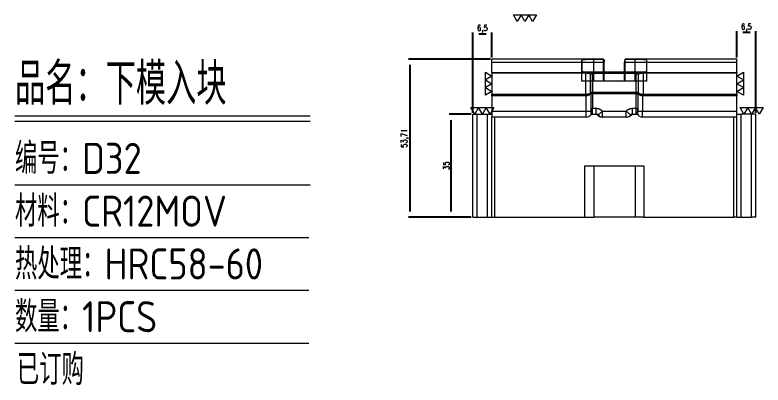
# Model space of a CAD drawing. Header units: millimetres. Extents: x 123150 to 123564, y 643 to 923.
# Drawn here: x 123149.6 to 123403.2, y 643.5 to 769.1 of the extents above; entities that cross this region are included whole.
import ezdxf

# ---------------------------------------------------------------- set-up
doc = ezdxf.new("R2010")
doc.units = ezdxf.units.MM
doc.linetypes.add('DASHED', pattern=[0])
for name, color, linetype in [('DIE_P', 2, 'Continuous'), ('DIM', 4, 'Continuous'), ('PRESS', 3, 'Continuous'), ('TEXT', 4, 'Continuous')]:
    doc.layers.add(name, color=color, linetype=linetype)
doc.styles.add('gbenor', font='gbenor.shx', dxfattribs={"bigfont": 'gbcbig.shx'})
doc.styles.get("Standard").update_dxf_attribs({"font": 'txt.shx', "width": 0.85, "bigfont": 'ctxt.shx'})
doc.dimstyles.new('T-2-WX', dxfattribs={"dimtxt": 2, "dimasz": 2, "dimexe": 0.5, "dimexo": 0.5, "dimgap": 0.5, "dimtad": 1, "dimtxsty": 'Standard', "dimblk": 'OPEN30', "dimcen": 0, "dimazin": 3, "dimtfac": 1, "dimtmove": 0, "dimatfit": 3, "dimldrblk": 'OPEN30', "dimlwd": -1, "dimlwe": -1})

# ---------------------------------------------------------------- blocks, each defined once
blk = doc.blocks.new('*u7580')
at = {"layer": 'DIE_P', "color": 11, "linetype": 'Continuous', "lineweight": 13}
for p, q in [((-24.23, 35.39), (-62.03, 35.39)), ((-62.03, 35.39), (-62.03, 35.39)), ((20.97, 35.39), (-16.83, 35.39)), ((20.97, 35.39), (20.97, 35.39)), ((-68.53, 16.69), (-67.03, 16.69)), ((-68.53, -18.31), (-68.53, 16.69)), ((-67.03, 16.69), (-63.53, 16.69)), ((-63.53, 16.69), (-62.03, 16.69)), ((-62.03, -18.31), (-62.03, 15.69)), ((20.97, 16.69), (22.47, 16.69)), ((20.97, -18.31), (20.97, 15.69)), ((25.97, 16.69), (22.47, 16.69)), ((27.47, 16.69), (25.97, 16.69)), ((27.47, -18.31), (27.47, 16.69)), ((-30.53, -0.81), (-10.53, -0.81)), ((-30.53, -18.31), (-30.53, -0.81)), ((-10.53, -0.81), (-10.53, -18.31)), ((-68.53, -18.31), (-67.03, -18.31)), ((-67.03, -18.31), (-63.53, -18.31)), ((-63.53, -18.31), (-62.03, -18.31)), ((-62.03, -18.31), (-61.03, -18.31)), ((-61.03, -18.31), (-30.53, -18.31)), ((-30.53, -18.31), (-27.53, -18.31)), ((-13.53, -18.31), (-27.53, -18.31)), ((-10.53, -18.31), (-13.53, -18.31)), ((-10.53, -18.31), (19.97, -18.31)), ((20.97, -18.31), (19.97, -18.31)), ((20.97, -18.31), (22.47, -18.31)), ((22.47, -18.31), (25.97, -18.31)), ((27.47, -18.31), (25.97, -18.31))]:
    blk.add_line(p, q, dxfattribs=at)
at = {"layer": 'DIE_P', "color": 2, "linetype": 'Continuous', "lineweight": 13}
for p, q in [((-62.03, 30.81), (-62.03, 35.39)), ((-31.53, 35.04), (-31.53, 31.24)), ((-24.23, 35.39), (-24.23, 35.25)), ((-16.82, 35.25), (-16.82, 35.39)), ((-9.53, 31.24), (-9.53, 35.04)), ((20.97, 30.81), (20.97, 35.39)), ((-62.03, 30.81), (-62.03, 30.56)), ((-62.03, 30.56), (-62.03, 23.45)), ((20.97, 30.81), (20.97, 30.56)), ((20.97, 23.45), (20.97, 30.56)), ((-62.03, 22.9), (-62.03, 23.45)), ((-62.03, 22.9), (-62.03, 17.69)), ((20.97, 23.45), (20.97, 22.9)), ((20.97, 17.69), (20.97, 22.9)), ((-62.03, 17.69), (-62.03, 15.69)), ((-61.03, 15.69), (-62.03, 15.69)), ((-30.06, 15.69), (-61.03, 15.69)), ((-27.92, 16.69), (-26.9, 16.69)), ((-26.9, 16.69), (-26.72, 16.69)), ((-16.33, 15.69), (-24.72, 15.69)), ((-14.33, 16.69), (-14.33, 16.69)), ((-14.33, 16.69), (-14.15, 16.69)), ((-14.15, 16.69), (-13.14, 16.69)), ((19.97, 15.69), (-10.99, 15.69)), ((20.97, 15.69), (19.97, 15.69)), ((20.97, 15.69), (20.97, 17.69))]:
    blk.add_line(p, q, dxfattribs=at)
at = {"layer": 'DIE_P', "color": 155, "linetype": 'Continuous', "lineweight": 13}
for p, q in [((-24.23, 35.39), (-62.03, 35.39)), ((-27.53, 31.03), (-27.53, 35.25)), ((20.97, 35.39), (-16.82, 35.39)), ((-13.53, 31.03), (-13.53, 35.25)), ((-9.53, 31.24), (-9.53, 35.04)), ((-62.03, 30.81), (-30.23, 30.81)), ((-30.23, 30.56), (-62.03, 30.56)), ((-30.23, 30.56), (-30.23, 30.81)), ((-30.23, 23.45), (-30.23, 30.56)), ((-28.09, 30.73), (-27.92, 30.72)), ((-27.92, 30.72), (-13.14, 30.72)), ((-27.92, 30.47), (-27.92, 30.72)), ((-13.14, 30.47), (-27.92, 30.47)), ((-27.92, 30.47), (-27.92, 24.14)), ((-13.14, 30.72), (-12.97, 30.73)), ((-13.14, 30.47), (-13.14, 30.72)), ((-13.14, 24.14), (-13.14, 30.47)), ((-10.82, 30.81), (20.97, 30.81)), ((-10.82, 30.56), (-10.82, 30.81)), ((20.97, 30.56), (-10.82, 30.56)), ((-10.82, 30.56), (-10.82, 23.45)), ((-28.53, 30.27), (-28.7, 30.29)), ((-28.7, 30.29), (-28.7, 23.84)), ((-28.53, 23.94), (-28.53, 30.27)), ((-12.36, 30.29), (-12.52, 30.27)), ((-12.52, 30.27), (-12.52, 23.94)), ((-12.36, 23.84), (-12.36, 30.29)), ((-62.03, 23.45), (-30.23, 23.45)), ((-30.23, 22.9), (-62.03, 22.9)), ((-30.23, 22.9), (-30.23, 23.45)), ((-30.06, 22.9), (-30.11, 23.45)), ((-30.06, 17.69), (-30.06, 22.9)), ((-27.92, 23.59), (-28.53, 23.59)), ((-28.53, 23.59), (-28.53, 17.69)), ((-27.92, 24.14), (-13.14, 24.14)), ((-27.92, 23.59), (-27.92, 24.14)), ((-13.14, 23.59), (-27.92, 23.59)), ((-27.92, 23.59), (-27.92, 18.69)), ((-13.14, 23.59), (-13.14, 24.14)), ((-12.52, 23.59), (-13.14, 23.59)), ((-13.14, 18.69), (-13.14, 23.59)), ((-12.52, 17.69), (-12.52, 23.59)), ((-10.99, 22.9), (-10.94, 23.45)), ((-10.99, 22.9), (-10.99, 17.69)), ((-10.82, 23.45), (20.97, 23.45)), ((-10.82, 22.9), (-10.82, 23.45)), ((20.97, 22.9), (-10.82, 22.9)), ((-27.92, 18.69), (-26.72, 18.69)), ((-14.33, 18.69), (-13.14, 18.69)), ((-67.03, -18.31), (-67.03, 16.69)), ((-63.53, -18.31), (-63.53, 16.69)), ((-62.03, 17.69), (-30.06, 17.69)), ((-61.03, -18.31), (-61.03, 15.69)), ((-30.06, 17.69), (-28.54, 17.69)), ((-30.06, 15.69), (-30.06, 17.69)), ((-26.28, 16.4), (-26.06, 16.4)), ((-24.55, 15.69), (-24.55, 17.69)), ((-24.55, 17.69), (-16.51, 17.69)), ((-16.51, 15.69), (-16.51, 17.69)), ((-15, 16.4), (-14.77, 16.4)), ((-12.51, 17.69), (-10.99, 17.69)), ((-10.99, 17.69), (20.97, 17.69)), ((-10.99, 15.69), (-10.99, 17.69)), ((19.97, -18.31), (19.97, 15.69)), ((22.47, -18.31), (22.47, 16.69)), ((25.97, -18.31), (25.97, 16.69)), ((-27.53, -0.81), (-27.53, -18.31)), ((-13.53, -0.81), (-13.53, -18.31))]:
    blk.add_line(p, q, dxfattribs=at)
at = {"layer": 'DIE_P', "color": 155, "linetype": 'DASHED', "lineweight": 13}
for p, q in [((-62.03, 34.39), (-23.96, 34.39)), ((-17.09, 34.39), (20.97, 34.39)), ((-31.53, 27.89), (-31.53, 31.24)), ((-27.53, 27.89), (-27.53, 31.03)), ((-27.53, 27.89), (-27.53, 31.03)), ((-13.53, 27.89), (-13.53, 31.03)), ((-13.53, 27.89), (-13.53, 31.03)), ((-9.53, 27.89), (-9.53, 31.24)), ((-67.03, -18.31), (-67.03, 16.69)), ((25.97, -18.31), (25.97, 16.69))]:
    blk.add_line(p, q, dxfattribs=at)
at = {"layer": 'DIE_P', "color": 31, "linetype": 'DASHED', "lineweight": 13}
for p, q in [((-31.53, 27.89), (-31.53, 35.04)), ((-24.23, 27.89), (-24.23, 35.25)), ((-16.82, 27.89), (-16.82, 35.39)), ((-24.23, 27.89), (-24.23, 31.03)), ((-23.96, 27.89), (-23.96, 31.03)), ((-17.09, 27.89), (-17.09, 31.03)), ((-16.82, 27.89), (-16.82, 31.03)), ((-9.53, 27.89), (-9.53, 31.24)), ((-27.53, 27.89), (-31.53, 27.89)), ((-13.53, 27.89), (-27.53, 27.89)), ((-9.53, 27.89), (-13.53, 27.89))]:
    blk.add_line(p, q, dxfattribs=at)
at = {"layer": 'DIE_P', "color": 31, "linetype": 'Continuous', "lineweight": 13}
for p, q in [((-24.23, 35.25), (-27.53, 35.25)), ((-24.23, 31.03), (-24.23, 35.25)), ((-23.96, 31.03), (-23.96, 34.39)), ((-17.09, 31.03), (-17.09, 34.39)), ((-16.82, 31.03), (-16.82, 35.25)), ((-13.53, 35.25), (-16.82, 35.25)), ((-27.53, 31.03), (-13.53, 31.03))]:
    blk.add_line(p, q, dxfattribs=at)
at = {"layer": 'DIE_P', "color": 2, "linetype": 'DASHED', "lineweight": 13}
for p, q in [((-28.5, 16.43), (-28.5, 16.44)), ((-28.49, 16.44), (-28.49, 16.44))]:
    blk.add_line(p, q, dxfattribs=at)
at = {"layer": 'DIE_P', "color": 2, "linetype": 'Continuous', "lineweight": 13}
for centre, radius, start, end in [((-30.06, 17.69), 2, 270, 319.9948), ((-27.92, 15.89), 0.8, 90, 139.9948), ((-13.14, 15.89), 0.8, 40.0052, 90), ((-10.99, 17.69), 2, 220.0052, 270)]:
    blk.add_arc(centre, radius, start, end, dxfattribs=at)
at = {"layer": 'DIE_P', "color": 31, "linetype": 'Continuous', "lineweight": 13}
for centre, major_axis, ratio, start_param, end_param in [((-27.53, 35.04), (4, 0), 0.052408, 1.570798, 3.141593), ((-21.73, 35.39), (2.5, 0), 0.05244, 3.110112, 3.141593), ((-19.32, 35.39), (2.5, 0), 0.052399, 0, 0.031456), ((-13.53, 35.04), (4, 0), 0.052408, 0, 1.570796), ((-27.53, 31.24), (4, 0), 0.052408, 3.141593, 4.712389), ((-13.53, 31.24), (4, 0), 0.052408, 4.712389, 6.283185)]:
    blk.add_ellipse(centre, major_axis=major_axis, ratio=ratio, start_param=start_param, end_param=end_param, dxfattribs=at)
at = {"layer": 'DIE_P', "color": 155, "linetype": 'Continuous', "lineweight": 13}
for centre, major_axis, ratio, start_param, end_param in [((-30.23, 30.6), (2.8, 0), 0.076031, 0.698132, 1.570796), ((-30.23, 29.8), (2, 0), 0.381785, 0.698132, 1.570796), ((-28.09, 29.94), (-0.072, -0.797), 0.864746, 3.245994, 4.33173), ((-27.92, 29.92), (-0.072, -0.797), 0.864746, 3.245994, 4.33173), ((-27.92, 29.92), (0.8, 0), 0.688355, 1.570796, 2.443461), ((-13.14, 29.92), (0.072, -0.797), 0.864746, 1.951456, 3.037192), ((-13.14, 29.92), (0.8, 0), 0.688355, 0.698132, 1.570796), ((-10.82, 30.6), (2.8, 0), 0.076031, 1.570796, 2.443461), ((-12.97, 29.94), (0.072, -0.797), 0.864746, 1.951456, 3.037192), ((-10.82, 29.8), (2, 0), 0.381785, 1.570796, 2.443461), ((-30.23, 26.96), (0, 3.52), 0.568663, 3.141592, 3.202188), ((-30.23, 26.96), (0, 4.07), 0.688355, 3.141593, 3.202189), ((-28.09, 23.49), (0.451, -0.661), 0.635118, 3.789653, 4.303451), ((-30.67, 18.33), (2.52, 5.65), 0.215923, 0.247502, 0.336969), ((-30.06, 17.98), (1.76, 5.67), 0.167565, 0.203453, 0.292919), ((-27.92, 23.59), (0.344, -0.722), 0.732501, 3.89607, 4.377099), ((-27.92, 23.59), (-0.8, 0), 0.688355, 4.712389, 5.585054), ((-13.14, 23.59), (-0.8, 0), 0.688355, 3.839724, 4.712389), ((-10.38, 18.33), (-2.52, 5.65), 0.215925, 5.946214, 6.035681), ((-13.14, 23.59), (-0.344, -0.722), 0.732501, 1.906086, 2.387115), ((-10.99, 17.98), (-1.76, 5.67), 0.167567, 5.990263, 6.07973), ((-12.97, 23.49), (-0.451, -0.661), 0.635118, 1.979734, 2.493532), ((-10.82, 26.96), (0, -4.07), 0.688355, 6.222589, 6.283185), ((-10.82, 26.96), (0, 3.52), 0.56867, 3.080996, 3.141593), ((-30.06, 17.69), (-1.5, 1.32), 0.600488, 3.155447, 4.099396), ((-24.55, 17.69), (0, 2), 0.984808, 2.269019, 3.141593), ((-16.51, 17.69), (0, -2), 0.984808, 0, 0.872574), ((-10.99, 17.69), (1.5, 1.32), 0.600488, 2.183789, 3.127739)]:
    blk.add_ellipse(centre, major_axis=major_axis, ratio=ratio, start_param=start_param, end_param=end_param, dxfattribs=at)
at = {"layer": 'DIE_P', "color": 2, "linetype": 'Continuous', "lineweight": 13}
for centre, major_axis, start_param, end_param in [((-26.9, 15.89), (0.812, 0), 0.698222, 1.570796), ((-24.72, 17.69), (2.03, 0), 3.839815, 4.712389), ((-16.33, 17.69), (2.03, 0), 4.712389, 5.584963), ((-14.15, 15.89), (0.812, 0), 1.570796, 2.44337)]:
    blk.add_ellipse(centre, major_axis=major_axis, ratio=0.984808, start_param=start_param, end_param=end_param, dxfattribs=at)
at = {"layer": 'DIE_P', "color": 31, "linetype": 'Continuous', "lineweight": 13}
for points in [[(-24.23, 35.39), (-24.23, 35.4), (-24.22, 35.39), (-24.21, 35.38), (-24.21, 35.37), (-24.2, 35.36), (-24.2, 35.35), (-24.19, 35.34), (-24.19, 35.34), (-24.17, 35.31), (-24.16, 35.28), (-24.14, 35.23), (-24.13, 35.22), (-24.13, 35.2), (-24.11, 35.17), (-24.09, 35.12), (-24.08, 35.07), (-24.06, 35.03), (-24.06, 35.02), (-24.05, 34.99), (-24.05, 34.98), (-24.03, 34.91), (-24.01, 34.85), (-23.99, 34.76), (-23.99, 34.73), (-23.98, 34.68), (-23.98, 34.66), (-23.97, 34.63), (-23.97, 34.61), (-23.96, 34.53), (-23.96, 34.46), (-23.96, 34.39)], [(-16.82, 35.39), (-16.83, 35.4), (-16.83, 35.39), (-16.84, 35.38), (-16.85, 35.37), (-16.85, 35.36), (-16.86, 35.35), (-16.86, 35.34), (-16.87, 35.34), (-16.88, 35.31), (-16.9, 35.28), (-16.92, 35.23), (-16.92, 35.22), (-16.93, 35.2), (-16.94, 35.17), (-16.96, 35.12), (-16.98, 35.07), (-16.99, 35.03), (-16.99, 35.02), (-17, 34.99), (-17.01, 34.98), (-17.03, 34.91), (-17.04, 34.85), (-17.06, 34.76), (-17.06, 34.73), (-17.07, 34.68), (-17.07, 34.66), (-17.08, 34.63), (-17.08, 34.61), (-17.09, 34.53), (-17.09, 34.46), (-17.09, 34.39)]]:
    blk.add_open_spline(points, degree=3, knots=[0, 0, 0, 0, 0.125, 0.125, 0.1875, 0.1875, 0.21875, 0.21875, 0.25, 0.25, 0.375, 0.375, 0.40625, 0.40625, 0.4375, 0.5, 0.5625, 0.5625, 0.59375, 0.59375, 0.625, 0.625, 0.75, 0.75, 0.8125, 0.8125, 0.84375, 0.84375, 0.875, 0.875, 1, 1, 1, 1], dxfattribs=at)
at = {"layer": 'DIE_P', "color": 155, "linetype": 'Continuous', "lineweight": 13}
for points, knots in [([(-30.11, 23.45), (-30.07, 23.46), (-30.04, 23.46), (-29.97, 23.47), (-29.94, 23.47), (-29.84, 23.49), (-29.77, 23.5), (-29.64, 23.52), (-29.58, 23.53), (-29.45, 23.56), (-29.39, 23.58), (-29.27, 23.61), (-29.21, 23.62), (-29.09, 23.66), (-29.04, 23.68), (-28.93, 23.72), (-28.88, 23.74), (-28.81, 23.78), (-28.79, 23.79), (-28.74, 23.82), (-28.72, 23.83), (-28.7, 23.84)], [0, 0, 0, 0, 0.0625, 0.0625, 0.125, 0.125, 0.25, 0.25, 0.375, 0.375, 0.5, 0.5, 0.625, 0.625, 0.75, 0.75, 0.875, 0.875, 0.9375, 0.9375, 1, 1, 1, 1]), ([(-28.65, 23.49), (-28.67, 23.47), (-28.69, 23.45), (-28.74, 23.41), (-28.76, 23.39), (-28.83, 23.34), (-28.88, 23.31), (-28.98, 23.24), (-29.03, 23.21), (-29.15, 23.16), (-29.2, 23.13), (-29.28, 23.1), (-29.3, 23.09), (-29.33, 23.08), (-29.37, 23.06), (-29.42, 23.05), (-29.52, 23.02), (-29.58, 23), (-29.71, 22.96), (-29.78, 22.95), (-29.89, 22.93), (-29.92, 22.92), (-29.99, 22.91), (-30.03, 22.91), (-30.06, 22.9)], [0, 0, 0, 0, 0.0625, 0.0625, 0.125, 0.125, 0.25, 0.25, 0.375, 0.375, 0.5, 0.5, 0.53125, 0.53125, 0.5625, 0.625, 0.625, 0.75, 0.75, 0.875, 0.875, 0.9375, 0.9375, 1, 1, 1, 1]), ([(-10.99, 22.9), (-11.03, 22.91), (-11.06, 22.91), (-11.13, 22.92), (-11.17, 22.93), (-11.27, 22.95), (-11.34, 22.96), (-11.47, 23), (-11.54, 23.02), (-11.63, 23.05), (-11.68, 23.06), (-11.73, 23.08), (-11.76, 23.09), (-11.77, 23.1), (-11.85, 23.13), (-11.91, 23.16), (-12.02, 23.21), (-12.07, 23.24), (-12.18, 23.31), (-12.22, 23.34), (-12.29, 23.39), (-12.32, 23.41), (-12.36, 23.45), (-12.38, 23.47), (-12.4, 23.49)], [0, 0, 0, 0, 0.0625, 0.0625, 0.125, 0.125, 0.25, 0.25, 0.375, 0.375, 0.4375, 0.46875, 0.46875, 0.5, 0.5, 0.625, 0.625, 0.75, 0.75, 0.875, 0.875, 0.9375, 0.9375, 1, 1, 1, 1]), ([(-12.36, 23.84), (-12.33, 23.83), (-12.31, 23.82), (-12.27, 23.79), (-12.24, 23.78), (-12.17, 23.74), (-12.12, 23.72), (-12.01, 23.68), (-11.96, 23.66), (-11.85, 23.62), (-11.79, 23.61), (-11.67, 23.58), (-11.6, 23.56), (-11.48, 23.53), (-11.41, 23.52), (-11.28, 23.5), (-11.22, 23.49), (-11.11, 23.47), (-11.08, 23.47), (-11.01, 23.46), (-10.98, 23.46), (-10.94, 23.45)], [0, 0, 0, 0, 0.0625, 0.0625, 0.125, 0.125, 0.25, 0.25, 0.375, 0.375, 0.5, 0.5, 0.625, 0.625, 0.75, 0.75, 0.875, 0.875, 0.9375, 0.9375, 1, 1, 1, 1]), ([(-27.92, 16.69), (-27.92, 16.69), (-27.92, 16.69), (-27.92, 16.7), (-27.92, 16.71), (-27.92, 16.74), (-27.92, 16.75), (-27.92, 16.79), (-27.92, 16.81), (-27.92, 16.85), (-27.92, 16.88), (-27.92, 16.94), (-27.92, 16.97), (-27.92, 17.05), (-27.92, 17.09), (-27.92, 17.17), (-27.92, 17.22), (-27.92, 17.32), (-27.92, 17.38), (-27.92, 17.49), (-27.92, 17.54), (-27.92, 17.66), (-27.92, 17.72), (-27.92, 17.83), (-27.92, 17.89), (-27.92, 18.01), (-27.92, 18.07), (-27.92, 18.19), (-27.92, 18.25), (-27.92, 18.37), (-27.92, 18.43), (-27.92, 18.56), (-27.92, 18.62), (-27.92, 18.69)], [0, 0, 0, 0, 0.0625, 0.0625, 0.125, 0.125, 0.1875, 0.1875, 0.25, 0.25, 0.3125, 0.3125, 0.375, 0.375, 0.4375, 0.4375, 0.5, 0.5, 0.5625, 0.5625, 0.625, 0.625, 0.6875, 0.6875, 0.75, 0.75, 0.8125, 0.8125, 0.875, 0.875, 0.9375, 0.9375, 1, 1, 1, 1]), ([(-26.72, 16.69), (-26.72, 16.69), (-26.72, 16.69), (-26.72, 16.69), (-26.72, 16.69), (-26.72, 16.69), (-26.72, 16.69), (-26.72, 16.69), (-26.72, 16.69), (-26.72, 16.69), (-26.72, 16.7), (-26.72, 16.7), (-26.72, 16.7), (-26.72, 16.7), (-26.72, 16.71), (-26.72, 16.71), (-26.72, 16.71), (-26.72, 16.72), (-26.72, 16.72), (-26.72, 16.72), (-26.72, 16.73), (-26.72, 16.73), (-26.72, 16.74), (-26.72, 16.74), (-26.72, 16.74), (-26.72, 16.75), (-26.72, 16.76), (-26.72, 16.76), (-26.72, 16.77), (-26.72, 16.77), (-26.72, 16.78), (-26.72, 16.78), (-26.72, 16.79), (-26.72, 16.8), (-26.72, 16.81), (-26.72, 16.81), (-26.72, 16.82), (-26.72, 16.83), (-26.72, 16.84), (-26.72, 16.84), (-26.72, 16.85), (-26.72, 16.86), (-26.72, 16.87), (-26.72, 16.88), (-26.72, 16.89), (-26.72, 16.9), (-26.72, 16.91), (-26.72, 16.91), (-26.72, 16.92), (-26.72, 16.93), (-26.72, 16.94), (-26.72, 16.95), (-26.72, 16.97), (-26.72, 16.98), (-26.72, 16.99), (-26.72, 17), (-26.72, 17.01), (-26.72, 17.02), (-26.72, 17.03), (-26.72, 17.04), (-26.72, 17.06), (-26.72, 17.07), (-26.72, 17.08), (-26.72, 17.09), (-26.72, 17.11), (-26.72, 17.12), (-26.72, 17.13), (-26.72, 17.15), (-26.72, 17.16), (-26.72, 17.17), (-26.72, 17.19), (-26.72, 17.2), (-26.72, 17.21), (-26.72, 17.23), (-26.72, 17.24), (-26.72, 17.26), (-26.72, 17.28), (-26.72, 17.3), (-26.72, 17.34), (-26.72, 17.37), (-26.72, 17.41), (-26.72, 17.44), (-26.72, 17.48), (-26.72, 17.51), (-26.72, 17.55), (-26.72, 17.59), (-26.72, 17.62), (-26.72, 17.66), (-26.72, 17.7), (-26.72, 17.74), (-26.72, 17.78), (-26.72, 17.82), (-26.72, 17.86), (-26.72, 17.9), (-26.72, 17.94), (-26.72, 17.98), (-26.72, 18.03), (-26.72, 18.07), (-26.72, 18.11), (-26.72, 18.15), (-26.72, 18.2), (-26.72, 18.24), (-26.72, 18.29), (-26.72, 18.33), (-26.72, 18.37), (-26.72, 18.42), (-26.72, 18.46), (-26.72, 18.51), (-26.72, 18.55), (-26.72, 18.6), (-26.72, 18.64), (-26.72, 18.67), (-26.72, 18.69)], [0, 0, 0, 0, 0.006667, 0.013333, 0.02, 0.026667, 0.033334, 0.04, 0.046667, 0.053334, 0.06, 0.066667, 0.073334, 0.080001, 0.086667, 0.093334, 0.100001, 0.106668, 0.113334, 0.120001, 0.126668, 0.133334, 0.140001, 0.146668, 0.153335, 0.160001, 0.166668, 0.173335, 0.180001, 0.186668, 0.193335, 0.200002, 0.206668, 0.213335, 0.220002, 0.226669, 0.233335, 0.240002, 0.246669, 0.253335, 0.260002, 0.266669, 0.273336, 0.280002, 0.286669, 0.293336, 0.300002, 0.306669, 0.313336, 0.320003, 0.326669, 0.333336, 0.340003, 0.34667, 0.353336, 0.360003, 0.36667, 0.373336, 0.380003, 0.38667, 0.393337, 0.400003, 0.40667, 0.413337, 0.420003, 0.42667, 0.433337, 0.440004, 0.44667, 0.453337, 0.460004, 0.46667, 0.473337, 0.480004, 0.486671, 0.493337, 0.500004, 0.51429, 0.528575, 0.542861, 0.557146, 0.571432, 0.585718, 0.600003, 0.614289, 0.628574, 0.64286, 0.657146, 0.671431, 0.685717, 0.700002, 0.714288, 0.728574, 0.742859, 0.757145, 0.77143, 0.785716, 0.800002, 0.814287, 0.828573, 0.842858, 0.857144, 0.87143, 0.885715, 0.900001, 0.914286, 0.928572, 0.942858, 0.957143, 0.971429, 0.985714, 1, 1, 1, 1]), ([(-14.33, 16.69), (-14.33, 16.69), (-14.33, 16.7), (-14.33, 16.74), (-14.33, 16.78), (-14.33, 16.85), (-14.33, 16.88), (-14.33, 16.94), (-14.33, 16.98), (-14.33, 17.05), (-14.33, 17.09), (-14.33, 17.18), (-14.33, 17.22), (-14.33, 17.32), (-14.33, 17.37), (-14.33, 17.48), (-14.33, 17.54), (-14.33, 17.65), (-14.33, 17.71), (-14.33, 17.83), (-14.33, 17.89), (-14.33, 18.07), (-14.33, 18.2), (-14.33, 18.45), (-14.33, 18.57), (-14.33, 18.69)], [0, 0, 0, 0, 0.121894, 0.121894, 0.247338, 0.247338, 0.31006, 0.31006, 0.372782, 0.372782, 0.435504, 0.435504, 0.498225, 0.498225, 0.560947, 0.560947, 0.623669, 0.623669, 0.686391, 0.686391, 0.749113, 0.749113, 0.874556, 0.874556, 1, 1, 1, 1]), ([(-13.14, 16.69), (-13.14, 16.69), (-13.14, 16.7), (-13.14, 16.75), (-13.14, 16.79), (-13.14, 16.89), (-13.14, 16.95), (-13.14, 17.1), (-13.14, 17.18), (-13.14, 17.37), (-13.14, 17.47), (-13.14, 17.68), (-13.14, 17.8), (-13.14, 18.04), (-13.14, 18.17), (-13.14, 18.43), (-13.14, 18.56), (-13.14, 18.69)], [0, 0, 0, 0, 0.125, 0.125, 0.25, 0.25, 0.375, 0.375, 0.5, 0.5, 0.625, 0.625, 0.75, 0.75, 0.875, 0.875, 1, 1, 1, 1]), ([(-26.06, 16.4), (-26.06, 16.4), (-26.06, 16.41), (-26.07, 16.42), (-26.08, 16.42), (-26.09, 16.43), (-26.09, 16.44), (-26.1, 16.45), (-26.11, 16.45), (-26.12, 16.46), (-26.13, 16.47), (-26.13, 16.48), (-26.14, 16.48), (-26.15, 16.49), (-26.16, 16.5), (-26.17, 16.5), (-26.18, 16.51), (-26.19, 16.52), (-26.2, 16.53), (-26.21, 16.53), (-26.22, 16.54), (-26.23, 16.55), (-26.24, 16.55), (-26.25, 16.56), (-26.26, 16.56), (-26.27, 16.57), (-26.28, 16.58), (-26.29, 16.58), (-26.3, 16.59), (-26.32, 16.59), (-26.33, 16.6), (-26.34, 16.6), (-26.35, 16.61), (-26.36, 16.62), (-26.38, 16.62), (-26.39, 16.62), (-26.4, 16.63), (-26.41, 16.63), (-26.43, 16.64), (-26.44, 16.64), (-26.45, 16.65), (-26.46, 16.65), (-26.48, 16.65), (-26.49, 16.66), (-26.51, 16.66), (-26.52, 16.66), (-26.53, 16.67), (-26.55, 16.67), (-26.56, 16.67), (-26.58, 16.68), (-26.59, 16.68), (-26.6, 16.68), (-26.62, 16.68), (-26.63, 16.68), (-26.65, 16.68), (-26.66, 16.69), (-26.68, 16.69), (-26.69, 16.69), (-26.71, 16.69), (-26.72, 16.69), (-26.72, 16.69)], [0, 0, 0, 0, 0.013668, 0.027457, 0.041368, 0.055401, 0.069556, 0.083834, 0.098234, 0.112758, 0.127405, 0.142175, 0.15707, 0.172088, 0.18723, 0.202497, 0.217889, 0.233405, 0.249047, 0.264814, 0.280706, 0.296724, 0.312867, 0.329137, 0.345533, 0.362055, 0.378704, 0.395479, 0.412382, 0.429411, 0.446567, 0.463851, 0.481262, 0.498801, 0.516468, 0.534262, 0.552185, 0.570235, 0.588414, 0.606721, 0.625157, 0.643721, 0.662414, 0.681236, 0.700187, 0.719267, 0.738477, 0.757815, 0.777283, 0.796881, 0.816608, 0.836465, 0.856451, 0.876568, 0.896814, 0.917191, 0.937698, 0.958335, 0.979102, 1, 1, 1, 1]), ([(-26.06, 16.4), (-26.04, 16.41), (-26.03, 16.43), (-25.97, 16.47), (-25.94, 16.5), (-25.85, 16.57), (-25.8, 16.62), (-25.69, 16.72), (-25.62, 16.77), (-25.48, 16.89), (-25.4, 16.96), (-25.24, 17.1), (-25.15, 17.17), (-24.98, 17.32), (-24.89, 17.39), (-24.72, 17.54), (-24.63, 17.62), (-24.55, 17.69)], [0, 0, 0, 0, 0.125, 0.125, 0.25, 0.25, 0.375, 0.375, 0.5, 0.5, 0.625, 0.625, 0.75, 0.75, 0.875, 0.875, 1, 1, 1, 1]), ([(-15, 16.4), (-15.01, 16.41), (-15.03, 16.43), (-15.08, 16.47), (-15.11, 16.5), (-15.2, 16.57), (-15.25, 16.62), (-15.37, 16.72), (-15.43, 16.77), (-15.58, 16.89), (-15.65, 16.96), (-15.82, 17.1), (-15.9, 17.17), (-16.07, 17.32), (-16.16, 17.39), (-16.34, 17.54), (-16.42, 17.62), (-16.51, 17.69)], [0, 0, 0, 0, 0.125, 0.125, 0.25, 0.25, 0.375, 0.375, 0.5, 0.5, 0.625, 0.625, 0.75, 0.75, 0.875, 0.875, 1, 1, 1, 1]), ([(-14.33, 16.69), (-14.33, 16.69), (-14.35, 16.69), (-14.37, 16.69), (-14.39, 16.69), (-14.4, 16.68), (-14.42, 16.68), (-14.44, 16.68), (-14.46, 16.68), (-14.48, 16.68), (-14.5, 16.67), (-14.51, 16.67), (-14.53, 16.67), (-14.55, 16.66), (-14.57, 16.66), (-14.58, 16.65), (-14.6, 16.65), (-14.62, 16.64), (-14.63, 16.64), (-14.65, 16.63), (-14.67, 16.63), (-14.68, 16.62), (-14.7, 16.61), (-14.71, 16.61), (-14.73, 16.6), (-14.74, 16.59), (-14.76, 16.59), (-14.77, 16.58), (-14.78, 16.57), (-14.8, 16.56), (-14.81, 16.55), (-14.82, 16.55), (-14.84, 16.54), (-14.85, 16.53), (-14.86, 16.52), (-14.87, 16.51), (-14.88, 16.5), (-14.9, 16.49), (-14.91, 16.49), (-14.92, 16.48), (-14.93, 16.47), (-14.94, 16.46), (-14.95, 16.45), (-14.96, 16.44), (-14.97, 16.43), (-14.98, 16.42), (-14.99, 16.41), (-14.99, 16.4), (-15, 16.4)], [0, 0, 0, 0, 0.026328, 0.052449, 0.078362, 0.104069, 0.129568, 0.154861, 0.179948, 0.204828, 0.229503, 0.253971, 0.278234, 0.302292, 0.326144, 0.349791, 0.373234, 0.396472, 0.419505, 0.442335, 0.464961, 0.487383, 0.509603, 0.531619, 0.553432, 0.575043, 0.596453, 0.61766, 0.638666, 0.65947, 0.680074, 0.700478, 0.720681, 0.740685, 0.760489, 0.780094, 0.799501, 0.81871, 0.837721, 0.856534, 0.875151, 0.893572, 0.911796, 0.929826, 0.94766, 0.9653, 0.982747, 1, 1, 1, 1])]:
    blk.add_open_spline(points, degree=3, knots=knots, dxfattribs=at)
at = {"layer": 'DIE_P', "color": 2, "linetype": 'Continuous', "lineweight": 13}
for points, knots in [([(-28.54, 17.69), (-28.54, 17.69), (-28.54, 17.68), (-28.53, 17.67), (-28.53, 17.67), (-28.53, 17.67), (-28.53, 17.66), (-28.52, 17.66), (-28.52, 17.66), (-28.52, 17.66), (-28.52, 17.66), (-28.52, 17.67), (-28.51, 17.67), (-28.51, 17.67), (-28.51, 17.68), (-28.51, 17.69), (-28.5, 17.69), (-28.5, 17.71), (-28.5, 17.71), (-28.5, 17.73), (-28.49, 17.74), (-28.49, 17.75), (-28.49, 17.76), (-28.49, 17.77), (-28.49, 17.77), (-28.49, 17.78), (-28.49, 17.78), (-28.5, 17.79)], [0, 0, 0, 0, 0.0625, 0.0625, 0.125, 0.125, 0.1875, 0.1875, 0.21875, 0.21875, 0.25, 0.25, 0.3125, 0.3125, 0.375, 0.375, 0.5, 0.5, 0.625, 0.625, 0.75, 0.75, 0.875, 0.875, 0.9375, 0.9375, 1, 1, 1, 1]), ([(-28.5, 17.79), (-28.5, 17.8), (-28.5, 17.82), (-28.49, 17.85), (-28.48, 17.88), (-28.47, 17.9), (-28.47, 17.93), (-28.46, 17.96), (-28.45, 17.98), (-28.44, 18.01), (-28.43, 18.04), (-28.43, 18.06), (-28.42, 18.08), (-28.41, 18.1), (-28.4, 18.13), (-28.39, 18.15), (-28.38, 18.17), (-28.38, 18.19), (-28.37, 18.21), (-28.36, 18.22), (-28.35, 18.25), (-28.33, 18.28), (-28.31, 18.31), (-28.3, 18.34), (-28.28, 18.37), (-28.27, 18.39), (-28.25, 18.42), (-28.24, 18.44), (-28.23, 18.46), (-28.22, 18.47), (-28.21, 18.49), (-28.2, 18.5), (-28.19, 18.51), (-28.19, 18.52), (-28.18, 18.53), (-28.18, 18.53), (-28.17, 18.54), (-28.16, 18.55), (-28.16, 18.56), (-28.15, 18.57), (-28.14, 18.58), (-28.13, 18.58), (-28.13, 18.59), (-28.12, 18.6), (-28.11, 18.6), (-28.1, 18.61), (-28.1, 18.62), (-28.09, 18.62), (-28.08, 18.63), (-28.08, 18.63), (-28.07, 18.64), (-28.06, 18.64), (-28.05, 18.65), (-28.04, 18.65), (-28.04, 18.66), (-28.03, 18.66), (-28.02, 18.66), (-28.01, 18.67), (-28.01, 18.67), (-28, 18.67), (-27.99, 18.68), (-27.98, 18.68), (-27.97, 18.68), (-27.97, 18.68), (-27.96, 18.68), (-27.95, 18.68), (-27.94, 18.69), (-27.93, 18.69), (-27.92, 18.69), (-27.92, 18.69), (-27.92, 18.69)], [0, 0, 0, 0, 0.027854, 0.05511, 0.081769, 0.107832, 0.133302, 0.158181, 0.182472, 0.206175, 0.229294, 0.251832, 0.273792, 0.295176, 0.315989, 0.336234, 0.355915, 0.375036, 0.393603, 0.411621, 0.429095, 0.464023, 0.496759, 0.527302, 0.555653, 0.581811, 0.605776, 0.62755, 0.647131, 0.664521, 0.679719, 0.692727, 0.703545, 0.712176, 0.718622, 0.728624, 0.738467, 0.748153, 0.757685, 0.767065, 0.776298, 0.785386, 0.794333, 0.803143, 0.811818, 0.820363, 0.828783, 0.837081, 0.845262, 0.85333, 0.861291, 0.86915, 0.876911, 0.884581, 0.892165, 0.899669, 0.907099, 0.914461, 0.921762, 0.929009, 0.936207, 0.943364, 0.950487, 0.957584, 0.96466, 0.971724, 0.978783, 0.985843, 0.992913, 1, 1, 1, 1]), ([(-28.5, 16.44), (-28.5, 16.44), (-28.49, 16.45), (-28.48, 16.46), (-28.45, 16.5), (-28.42, 16.54), (-28.38, 16.61), (-28.35, 16.68), (-28.32, 16.77), (-28.31, 16.86), (-28.3, 16.94), (-28.3, 17), (-28.3, 17.04), (-28.3, 17.08), (-28.3, 17.11), (-28.31, 17.14), (-28.31, 17.18), (-28.31, 17.21), (-28.32, 17.25), (-28.33, 17.28), (-28.33, 17.32), (-28.34, 17.35), (-28.35, 17.39), (-28.36, 17.42), (-28.37, 17.46), (-28.38, 17.49), (-28.4, 17.53), (-28.41, 17.57), (-28.42, 17.6), (-28.44, 17.64), (-28.45, 17.67), (-28.47, 17.71), (-28.49, 17.75), (-28.5, 17.77), (-28.5, 17.78)], [0, 0, 0, 0, 0.006775, 0.022413, 0.05357, 0.115565, 0.164005, 0.239508, 0.317182, 0.385761, 0.445245, 0.495632, 0.518557, 0.541483, 0.564408, 0.587333, 0.610259, 0.633184, 0.65611, 0.679035, 0.701961, 0.724887, 0.747812, 0.770738, 0.793664, 0.81659, 0.839516, 0.862442, 0.885368, 0.908294, 0.93122, 0.954147, 0.977073, 1, 1, 1, 1]), ([(-13.14, 18.69), (-13.13, 18.69), (-13.12, 18.69), (-13.11, 18.69), (-13.1, 18.68), (-13.08, 18.68), (-13.07, 18.68), (-13.05, 18.67), (-13.04, 18.67), (-13.03, 18.66), (-13.01, 18.65), (-13, 18.64), (-12.98, 18.63), (-12.97, 18.62), (-12.96, 18.61), (-12.94, 18.6), (-12.93, 18.59), (-12.91, 18.57), (-12.9, 18.56), (-12.88, 18.54), (-12.87, 18.53), (-12.86, 18.51), (-12.85, 18.5), (-12.84, 18.49), (-12.83, 18.47), (-12.82, 18.46), (-12.81, 18.44), (-12.8, 18.43), (-12.79, 18.41), (-12.79, 18.4), (-12.78, 18.38), (-12.77, 18.36), (-12.76, 18.35), (-12.75, 18.33), (-12.75, 18.32), (-12.74, 18.31), (-12.73, 18.29), (-12.73, 18.28), (-12.72, 18.27), (-12.71, 18.25), (-12.7, 18.24), (-12.7, 18.23), (-12.69, 18.21), (-12.68, 18.19), (-12.67, 18.17), (-12.66, 18.16), (-12.65, 18.14), (-12.65, 18.12), (-12.64, 18.1), (-12.63, 18.08), (-12.63, 18.06), (-12.62, 18.04), (-12.61, 18.02), (-12.61, 18), (-12.6, 17.97), (-12.6, 17.95), (-12.59, 17.93), (-12.59, 17.91), (-12.58, 17.89), (-12.58, 17.88), (-12.57, 17.86), (-12.57, 17.85), (-12.56, 17.83), (-12.56, 17.82), (-12.56, 17.81), (-12.55, 17.8), (-12.55, 17.79), (-12.55, 17.79)], [0, 0, 0, 0, 0.011609, 0.023347, 0.035264, 0.047406, 0.059818, 0.072539, 0.085608, 0.099061, 0.11293, 0.127244, 0.14203, 0.157313, 0.173114, 0.189454, 0.20635, 0.223819, 0.241875, 0.260533, 0.279803, 0.293772, 0.307985, 0.322453, 0.337183, 0.352186, 0.367468, 0.383037, 0.398901, 0.415066, 0.431539, 0.447341, 0.462709, 0.477644, 0.492147, 0.506219, 0.519861, 0.533074, 0.545859, 0.558218, 0.570152, 0.587057, 0.604139, 0.621405, 0.638864, 0.656524, 0.674392, 0.692475, 0.710781, 0.729317, 0.748089, 0.767103, 0.786366, 0.805884, 0.826419, 0.846018, 0.864681, 0.882409, 0.899201, 0.915059, 0.929983, 0.943975, 0.957035, 0.969166, 0.980369, 0.990646, 1, 1, 1, 1]), ([(-12.55, 16.43), (-12.58, 16.47), (-12.61, 16.51), (-12.66, 16.59), (-12.68, 16.63), (-12.72, 16.73), (-12.73, 16.78), (-12.75, 16.89), (-12.75, 16.95), (-12.75, 17.07), (-12.75, 17.14), (-12.73, 17.26), (-12.72, 17.33), (-12.68, 17.46), (-12.66, 17.52), (-12.61, 17.65), (-12.58, 17.72), (-12.55, 17.78)], [0, 0, 0, 0, 0.125, 0.125, 0.25, 0.25, 0.375, 0.375, 0.5, 0.5, 0.625, 0.625, 0.75, 0.75, 0.875, 0.875, 1, 1, 1, 1]), ([(-12.56, 17.79), (-12.56, 17.78), (-12.56, 17.77), (-12.56, 17.76), (-12.56, 17.75), (-12.56, 17.74), (-12.56, 17.73), (-12.56, 17.71), (-12.55, 17.71), (-12.55, 17.69), (-12.55, 17.69), (-12.54, 17.68), (-12.54, 17.67), (-12.54, 17.67), (-12.54, 17.67), (-12.53, 17.66), (-12.53, 17.66), (-12.53, 17.66), (-12.53, 17.66), (-12.52, 17.67), (-12.52, 17.67), (-12.52, 17.67), (-12.52, 17.67), (-12.52, 17.68), (-12.52, 17.69), (-12.52, 17.69)], [0, 0, 0, 0, 0.125, 0.125, 0.25, 0.25, 0.375, 0.375, 0.5, 0.5, 0.625, 0.625, 0.6875, 0.6875, 0.75, 0.75, 0.8125, 0.8125, 0.84375, 0.84375, 0.875, 0.875, 0.9375, 0.9375, 1, 1, 1, 1])]:
    blk.add_open_spline(points, degree=3, knots=knots, dxfattribs=at)
at = {"layer": 'DIE_P', "color": 155, "linetype": 'Continuous', "lineweight": 13}
for points in [[(-26.72, 18.69), (-26.1, 18.69), (-24.95, 18.16), (-24.55, 17.69)], [(-16.51, 17.69), (-16.1, 18.16), (-14.96, 18.69), (-14.33, 18.69)]]:
    blk.add_open_spline(points, degree=2, dxfattribs=at)
blk = doc.blocks.new('*D7584')
at = {"layer": 'Defpoints', "color": 0}
for p in [(123311.32, 754.15), (123283.53, 700.45), (123304.82, 700.45)]:
    blk.add_point(p, dxfattribs=at)
at = {"layer": 'DIM', "color": 0}
for p, q in [((123310.82, 754.15), (123283.03, 754.15)), ((123283.53, 752.15), (123283.53, 702.45)), ((123304.32, 700.45), (123283.03, 700.45))]:
    blk.add_line(p, q, dxfattribs=at)
at = {"layer": 'DIM', "color": 0, "lineweight": 5, "insert": (123281.84, 727.3), "char_height": 2, "attachment_point": 5, "rotation": 90}
blk.add_mtext('53,71', dxfattribs=at)
blk = doc.blocks.new('_Open30')
blk = doc.blocks.new('*D7585')
at = {"layer": 'Defpoints', "color": 0}
for p in [(123304.82, 735.45), (123297.36, 700.45), (123304.82, 700.45)]:
    blk.add_point(p, dxfattribs=at)
at = {"layer": 'DIM', "color": 0}
for p, q in [((123304.32, 735.45), (123296.86, 735.45)), ((123297.36, 733.45), (123297.36, 702.45)), ((123304.32, 700.45), (123296.86, 700.45))]:
    blk.add_line(p, q, dxfattribs=at)
at = {"layer": 'DIM', "color": 0, "lineweight": 5, "insert": (123295.86, 717.95), "char_height": 2, "attachment_point": 5, "rotation": 90}
blk.add_mtext('35', dxfattribs=at)
blk = doc.blocks.new('*D7596')
at = {"layer": 'Defpoints', "color": 0}
for p in [(123311.32, 762.72), (123311.32, 754.15), (123304.82, 735.45)]:
    blk.add_point(p, dxfattribs=at)
at = {"layer": 'DIM', "color": 0}
for p, q in [((123304.82, 735.95), (123304.82, 763.22)), ((123306.82, 762.72), (123309.32, 762.72)), ((123311.32, 754.65), (123311.32, 763.22))]:
    blk.add_line(p, q, dxfattribs=at)
at = {"layer": 'DIM', "color": 0, "lineweight": 5, "insert": (123308.07, 764.41), "char_height": 2, "attachment_point": 5}
blk.add_mtext('6,5', dxfattribs=at)
blk = doc.blocks.new('*D7597')
at = {"layer": 'Defpoints', "color": 0}
for p in [(123394.32, 763.16), (123394.32, 754.15), (123400.82, 735.45)]:
    blk.add_point(p, dxfattribs=at)
at = {"layer": 'DIM', "color": 0}
for p, q in [((123394.32, 754.65), (123394.32, 763.66)), ((123400.82, 735.95), (123400.82, 763.66)), ((123398.82, 763.16), (123396.32, 763.16))]:
    blk.add_line(p, q, dxfattribs=at)
at = {"layer": 'DIM', "color": 0, "lineweight": 5, "insert": (123397.57, 764.85), "char_height": 2, "attachment_point": 5}
blk.add_mtext('6,5', dxfattribs=at)

msp = doc.modelspace()

# ---------------------------------------------------------------- linework, layer by layer
at = {"layer": 'DIM', "color": 4, "linetype": 'Continuous', "lineweight": 5}
for p, q in [((123149.606, 734.937), (123249.702, 734.937)), ((123149.606, 733.092), (123249.702, 733.092)), ((123149.606, 711.482), (123249.702, 711.482)), ((123149.606, 693.562), (123249.267, 693.562)), ((123149.606, 675.642), (123249.267, 675.642)), ((123149.606, 657.721), (123249.267, 657.721))]:
    msp.add_line(p, q, dxfattribs=at)
at = {"layer": 'TEXT', "lineweight": 5}
for points in [[(123326.376, 769.136), (123325.077, 766.886), (123323.778, 769.136), (123322.478, 766.886), (123321.179, 769.136), (123319.88, 766.886), (123318.581, 769.136), (123326.376, 769.136)], [(123309.073, 749.662), (123311.323, 748.363), (123309.073, 747.064), (123311.323, 745.765), (123309.073, 744.466), (123311.323, 743.167), (123309.073, 741.868), (123309.073, 749.662)], [(123396.573, 741.868), (123394.323, 743.167), (123396.573, 744.466), (123394.323, 745.765), (123396.573, 747.064), (123394.323, 748.363), (123396.573, 749.662), (123396.573, 741.868)], [(123311.97, 737.698), (123310.671, 735.448), (123309.372, 737.698), (123308.073, 735.448), (123306.774, 737.698), (123305.475, 735.448), (123304.176, 737.698), (123311.97, 737.698)], [(123403.22, 737.698), (123401.921, 735.448), (123400.622, 737.698), (123399.323, 735.448), (123398.024, 737.698), (123396.725, 735.448), (123395.426, 737.698), (123403.22, 737.698)]]:
    msp.add_lwpolyline(points, close=True, dxfattribs=at)

# ---------------------------------------------------------------- block references
at = {"layer": 'PRESS', "color": 4, "lineweight": 5}
msp.add_blockref('*u7580', (123373.35, 718.761), dxfattribs=at)

# ---------------------------------------------------------------- texts
at = {"layer": 'DIM', "color": 3, "linetype": 'Continuous', "lineweight": 5, "style": 'gbenor'}
for s, height, p in [('品名：下模入块', 14.2309, (123149.606, 738.627)), ('编号：D32', 10.5414, (123149.606, 715.172)), ('材料：CR12MOV', 10.5414, (123149.606, 697.252)), ('热处理：HRC58-60', 10.54144, (123149.606, 679.331)), ('数量：1PCS', 10.5414, (123149.606, 661.411)), ('已订购', 10.5414, (123150.248, 643.49))]:
    msp.add_text(s, height=height, dxfattribs=at).set_placement(p)

# ---------------------------------------------------------------- dimensions: what is measured, and where the dimension line sits
at = {"layer": 'DIM', "lineweight": 5}
for base, p1, p2, picture, middle in [((123394.323, 763.163), (123400.823, 735.448), (123394.323, 754.153), '*D7597', (123397.573, 764.854)), ((123311.323, 762.715), (123304.823, 735.448), (123311.323, 754.153), '*D7596', (123308.073, 764.406))]:
    dim = msp.add_linear_dim(base=base, p1=p1, p2=p2, dimstyle='T-2-WX', dxfattribs=at)
    dim.commit()
    dim.dimension.update_dxf_attribs({"geometry": picture, "text_midpoint": middle})
at = {"layer": 'DIM', "color": 4, "lineweight": 5}
for base, p1, picture, middle in [((123283.533, 700.448), (123311.323, 754.155), '*D7584', (123281.842, 727.301)), ((123297.362, 700.448), (123304.823, 735.448), '*D7585', (123295.862, 717.948))]:
    dim = msp.add_linear_dim(base=base, p1=p1, p2=(123304.823, 700.448), angle=90, dimstyle='T-2-WX', dxfattribs=at)
    dim.commit()
    dim.dimension.update_dxf_attribs({"geometry": picture, "text_midpoint": middle})

doc.saveas('drawing.dxf')
